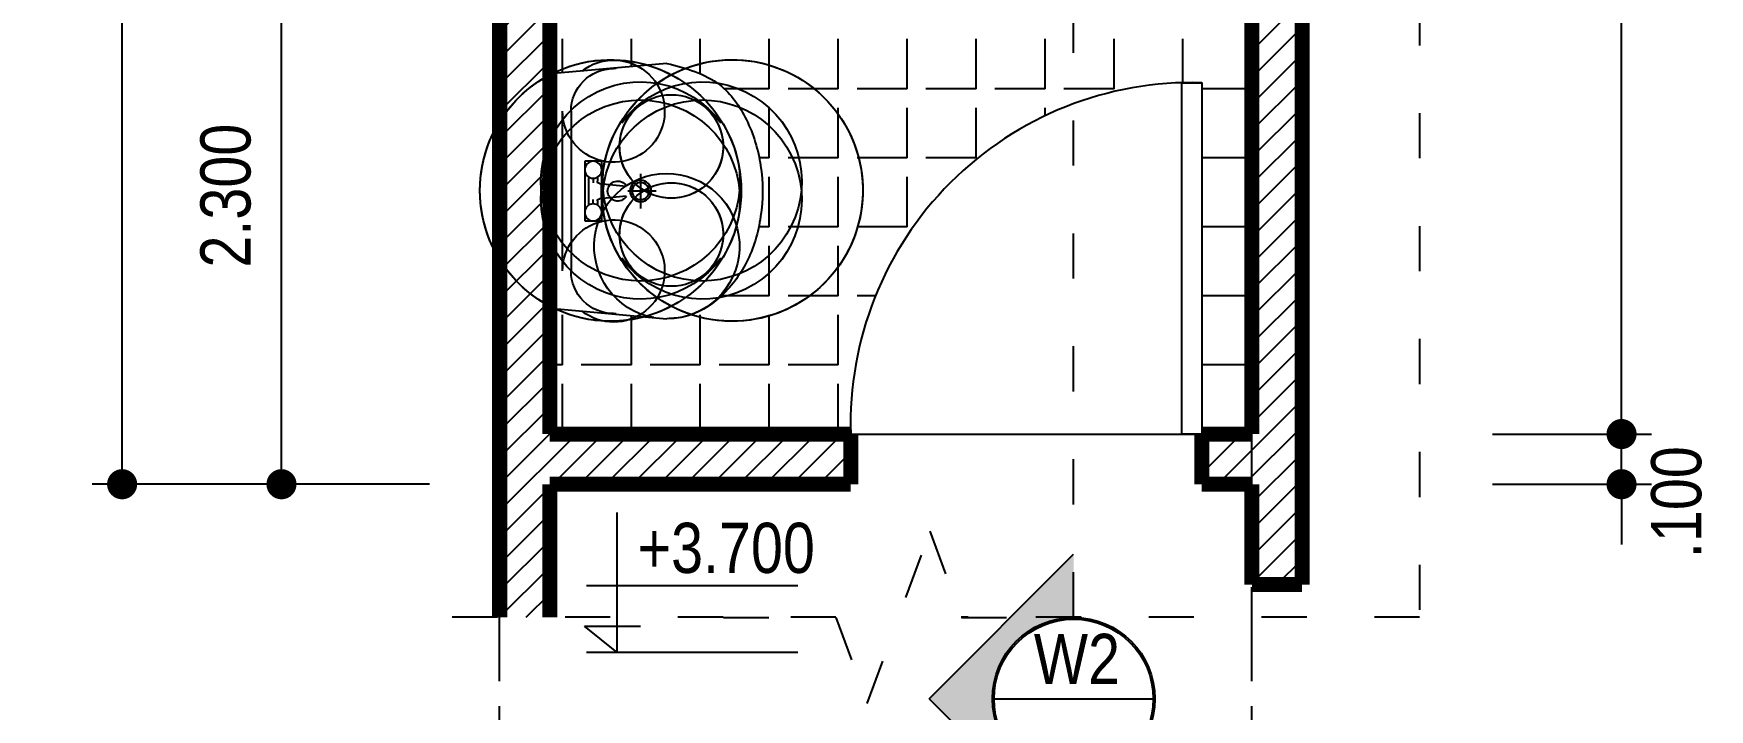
# Model space of a CAD drawing. Header units: millimetres. Extents: x 120 to 288, y 58 to 216.
# Drawn here: x 214.56 to 221.24, y 94 to 96.69 of the extents above; entities that cross this region are included whole.
import ezdxf

# ---------------------------------------------------------------- set-up
doc = ezdxf.new("R2010")
doc.units = ezdxf.units.MM
doc.header["$LTSCALE"] = 0.3
doc.header["$MEASUREMENT"] = 0
doc.linetypes.add('ACAD_ISO03W100', pattern=[30, 12, -18])
doc.linetypes.add('CENTER', pattern=[2, 1.25, -0.25, 0.25, -0.25])
doc.layers.get('0').update_dxf_attribs({"linetype": 'CONTINUOUS', "lineweight": 13})
doc.layers.get('DEFPOINTS').update_dxf_attribs({"linetype": 'CONTINUOUS', "lineweight": 13})
for name, color, linetype in [('HATCH', 8, 'CONTINUOUS'), ('KT', 8, 'CONTINUOUS'), ('LAYER 1', 1, 'CONTINUOUS'), ('LAYER 7', 7, 'CONTINUOUS'), ('LAYER1', 1, 'CONTINUOUS'), ('LAYER5', 5, 'CONTINUOUS'), ('LAYER7', 7, 'CONTINUOUS'), ('THAY', 4, 'CONTINUOUS'), ('THIETBI', 25, 'CONTINUOUS'), ('TUONG', 7, 'CONTINUOUS')]:
    doc.layers.add(name, color=color, linetype=linetype)
doc.styles.add('HELVE-KT', font='vhelvcn.TTF')
doc.dimstyles.new('1-100', dxfattribs={"dimtxt": 0.2, "dimasz": 0.12, "dimexe": 0.12, "dimexo": 0.2, "dimgap": 0.12, "dimtad": 1, "dimdec": 3, "dimzin": 4, "dimdsep": 46, "dimtxsty": 'HELVE-KT', "dimblk1": 'DOT', "dimblk2": 'DOT', "dimsah": 1, "dimcen": -0.18, "dimadec": 3, "dimazin": 0, "dimtfac": 1, "dimtdec": 3, "dimtmove": 2, "dimatfit": 3, "dimldrblk": 'DOT', "dimfxl": 0, "dimtolj": 1, "dimtzin": 4, "dimarcsym": 0})
doc.dimstyles.new('1-50', dxfattribs={"dimtxt": 0.2, "dimasz": 0.12, "dimexe": 0.12, "dimexo": 0.2, "dimgap": 0.12, "dimtad": 1, "dimdec": 3, "dimlfac": 0.5, "dimzin": 4, "dimdsep": 46, "dimtxsty": 'HELVE-KT', "dimblk1": 'DOT', "dimblk2": 'DOT', "dimsah": 1, "dimcen": -0.18, "dimadec": 3, "dimazin": 0, "dimtfac": 1, "dimtdec": 3, "dimtmove": 2, "dimatfit": 3, "dimldrblk": 'DOT', "dimfxl": 0, "dimtolj": 1, "dimtzin": 4, "dimarcsym": 0})

# ---------------------------------------------------------------- blocks, each defined once
blk = doc.blocks.new('la')
at = {"layer": 'THIETBI', "linetype": 'Continuous'}
for p, q in [((-5933.44379870165, 607096.9278938042), (-5954.657236116378, 607330.2757053494)), ((-5700.095987156405, 607309.1017654629), (-5700.095987156405, 607252.294578268)), ((-5445.534738199225, 607330.2757053494), (-5466.748175613953, 607096.9278938042)), ((-5700.095987156405, 607278.0555106837), (-5734.787105645424, 607278.0555106837)), ((-5665.404868668316, 607278.0555106837), (-5700.095987156405, 607278.0555106837)), ((-5710.190800530276, 607249.5658061604), (-5715.470036458595, 607195.7922466656)), ((-5684.721937854214, 607195.7922466656), (-5690.001173785327, 607249.5658061604)), ((-5944.168579871206, 607224.2085182804), (-5944.168579871206, 607229.5737794738)), ((-5456.023394444397, 607229.5737794738), (-5456.023394444397, 607224.2085182804)), ((-5759.493611915408, 607200.4494683815), (-5715.012812269291, 607200.4494683815)), ((-5759.493611915408, 607183.478718451), (-5759.493611915408, 607200.4494683815)), ((-5759.493611915408, 607166.5079685205), (-5759.493611915408, 607183.478718451)), ((-5719.692424225992, 607191.9640934139), (-5727.825761422886, 607191.9640934139)), ((-5727.825761422886, 607174.9933434834), (-5672.366212892717, 607174.9933434834)), ((-5725.552112052588, 607183.478718451), (-5716.678920921309, 607183.478718451)), ((-5685.179162046312, 607200.4494683815), (-5640.698362400195, 607200.4494683815)), ((-5674.639862261152, 607183.478718451), (-5683.513053392431, 607183.478718451)), ((-5672.366212892717, 607191.9640934139), (-5680.499550089611, 607191.9640934139)), ((-5640.698362400195, 607200.4494683815), (-5640.698362400195, 607183.478718451)), ((-5640.698362400195, 607183.478718451), (-5640.698362400195, 607166.5079685205)), ((-5700.095987156405, 607139.3547686327), (-5859.314830218813, 607139.3547686327)), ((-5700.095987156405, 607166.5079685205), (-5759.493611915408, 607166.5079685205)), ((-5640.698362400195, 607166.5079685205), (-5700.095987156405, 607166.5079685205)), ((-5540.87714409679, 607139.3547686327), (-5700.095987156405, 607139.3547686327)), ((-5859.31483021858, 607122.3840186977), (-5540.877144096539, 607122.3840186978)), ((-5466.748175613953, 607096.9278938042), (-5933.44379870165, 607096.9278938042))]:
    blk.add_line(p, q, dxfattribs=at)
for centre, radius in [((-5700.095987156172, 607278.0555106841), 21.21343741315687), ((-5700.095987156172, 607278.0555106841), 16.9707499305255), ((-5742.522861982834, 607183.4787184515), 16.9707499305255), ((-5657.669112330441, 607183.4787184515), 16.9707499305255)]:
    blk.add_circle(centre, radius, dxfattribs=at)
for centre, radius, start, end in [((-5698.920439606671, 607218.2127808502), 260.5626604476124, 90, 106.8298526196501), ((-5698.920439606671, 607218.2127808502), 260.5626604477563, 73.17014738034992, 90), ((-5716.921617746491, 607277.7234812875), 198.3889853030901, 106.8298526196501, 126.1394149328383), ((-5680.919261464987, 607277.7234812875), 198.3889853030873, 53.86058506716174, 73.17014738034992), ((-5744.464750194129, 607315.4400154066), 151.686082919052, 126.1394149328383, 150.4377224630194), ((-5653.376129020144, 607315.4400154066), 151.686082919055, 29.56227753698059, 53.86058506716174), ((-5786.622446788613, 607339.3522209723), 103.2189295367069, 150.4377224630194, 180), ((-5611.218432424728, 607339.3522209723), 103.2189295367252, 0, 29.56227753698059), ((-5786.622446788613, 607339.3522209723), 103.2189295367414, 180, 209.5622775369806), ((-5611.218432424728, 607339.3522209723), 103.2189295367332, 330.4377224630194, 0), ((-5809.756896741826, 607330.2757053499), 144.9003393737205, 180, 190.3888578116886), ((-5744.464750194129, 607363.2644265287), 151.6860829190531, 209.5622775369806, 233.8605850671617), ((-5653.376129020144, 607363.2644265287), 151.686082919052, 306.1394149328383, 330.4377224630194), ((-5716.921617746491, 607400.9809606525), 198.3889853029024, 233.8605850671617, 253.1701473803499), ((-5700.095987156172, 607232.2578273343), 20.03675093646151, 59.74728664221707, 120.2527133577829), ((-5680.919261464987, 607400.9809606525), 198.3889853030186, 286.8298526196501, 306.1394149328383), ((-5859.31483021858, 607224.2085182809), 84.85374965263226, 180, 270), ((-5698.920439606671, 607460.4916610897), 260.5626604475996, 253.1701473803499, 266.458658478582), ((-5698.920439606671, 607460.4916610897), 260.5626604477354, 273.0264019199498, 286.8298526196501), ((-5540.877144096557, 607224.2085182809), 84.85374965263226, 270, 0), ((-5719.692424225759, 607196.2067809005), 4.242687482640058, 270, 354.3929373133142), ((-5680.499550089378, 607196.2067809005), 4.242687482625124, 185.6070626866857, 270), ((-5859.31483021858, 607224.2085182809), 101.8244995831652, 218.2452544057623, 270), ((-5540.877144096557, 607224.2085182809), 101.8244995831627, 270, 321.7547455942377)]:
    blk.add_arc(centre, radius, start, end, dxfattribs=at)
blk.add_spline([(-5445.534738204817, 607330.275705352), (-5488.399266112272, 607435.7992354915), (-5558.166908814947, 607489.0372223724), (-5649.338553096775, 607517.3672669327), (-5750.853421221862, 607517.367266933), (-5842.025065503458, 607489.0372223728), (-5911.792708206598, 607435.7992354913), (-5950.069890455718, 607366.4471325721), (-5954.657236119176, 607330.275705352)], degree=3, dxfattribs=at)
blk = doc.blocks.new('_DOT')
at = {"color": 0, "linetype": 'ByBlock'}
blk.add_line((-0.5, 0), (-1, 0), dxfattribs=at)
at = {"color": 0, "linetype": 'ByBlock', "const_width": 0.5}
blk.add_lwpolyline([(-0.25, 0, 1), (0.25, 0, 1)], format="xyb", close=True, dxfattribs=at)
blk = doc.blocks.new('*D68')
at = {"layer": 'DEFPOINTS', "color": 0, "lineweight": -2, "ltscale": 5}
for p in [(214.9090936680591, 99.1961148055982), (215.9431146144493, 99.1961148055982), (215.9431146144493, 94.89611480566805)]:
    blk.add_point(p, dxfattribs=at)
at = {"layer": 'LAYER 1', "color": 0, "lineweight": -2, "ltscale": 5}
for p, q in [((215.7431146144493, 99.1961148055982), (214.7890936680591, 99.1961148055982)), ((214.9090936680591, 95.01611480566805), (214.9090936680591, 99.0761148055982)), ((215.7431146144493, 94.89611480566805), (214.7890936680591, 94.89611480566805))]:
    blk.add_line(p, q, dxfattribs=at)
at = {"layer": 'LAYER 1', "color": 0, "lineweight": -2, "ltscale": 5, "xscale": 0.12, "yscale": 0.12, "zscale": 0.12}
for p, rotation in [((214.9090936680591, 99.1961148055982), 90), ((214.9090936680591, 94.89611480566805), 270)]:
    blk.add_blockref('_DOT', p, dxfattribs=dict(at, rotation=rotation))
at = {"layer": 'LAYER 1', "color": 0, "ltscale": 5, "insert": (214.6869603347257, 97.04611480563315), "char_height": 0.2, "attachment_point": 5, "rotation": 90, "style": 'HELVE-KT'}
blk.add_mtext('\\A1;2.150', dxfattribs=at)
blk = doc.blocks.new('*D1196')
at = {"layer": 'DEFPOINTS', "color": 0, "lineweight": -2, "ltscale": 5}
for p in [(220.1748459040328, 95.09611480562148), (220.8890658471045, 95.09611480562148), (220.1748459040328, 94.89611480566805)]:
    blk.add_point(p, dxfattribs=at)
at = {"layer": 'LAYER 1', "color": 0, "lineweight": -2, "ltscale": 5}
for p, q in [((220.8890658471045, 95.21611480562149), (220.8890658471045, 95.33611480562148)), ((220.3748459040328, 95.09611480562148), (221.0090658471045, 95.09611480562148)), ((220.8890658471045, 94.89611480566805), (220.8890658471045, 95.09611480562148)), ((220.3748459040328, 94.89611480566805), (221.0090658471045, 94.89611480566805)), ((220.8890658471045, 94.77611480566804), (220.8890658471045, 94.65611480566805))]:
    blk.add_line(p, q, dxfattribs=at)
at = {"layer": 'LAYER 1', "color": 0, "lineweight": -2, "ltscale": 5, "xscale": 0.12, "yscale": 0.12, "zscale": 0.12}
for p, rotation in [((220.8890658471045, 95.09611480562148), 270), ((220.8890658471045, 94.89611480566805), 90)]:
    blk.add_blockref('_DOT', p, dxfattribs=dict(at, rotation=rotation))
at = {"layer": 'LAYER 1', "color": 0, "ltscale": 5, "insert": (221.1084502877619, 94.82473260928077), "char_height": 0.2, "attachment_point": 5, "rotation": 90, "style": 'HELVE-KT'}
blk.add_mtext('\\A1;.100', dxfattribs=at)
blk = doc.blocks.new('*D1197')
at = {"layer": 'DEFPOINTS', "color": 0, "lineweight": -2, "ltscale": 5}
for p in [(220.1748459040328, 99.09611480562148), (220.8890658471045, 99.09611480562148), (220.1748459040328, 95.09611480562148)]:
    blk.add_point(p, dxfattribs=at)
at = {"layer": 'LAYER 1', "color": 0, "lineweight": -2, "ltscale": 5}
for p, q in [((220.3748459040328, 99.09611480562148), (221.0090658471045, 99.09611480562148)), ((220.8890658471045, 95.21611480562149), (220.8890658471045, 98.97611480562148)), ((220.3748459040328, 95.09611480562148), (221.0090658471045, 95.09611480562148))]:
    blk.add_line(p, q, dxfattribs=at)
at = {"layer": 'LAYER 1', "color": 0, "lineweight": -2, "ltscale": 5, "xscale": 0.12, "yscale": 0.12, "zscale": 0.12}
for p, rotation in [((220.8890658471045, 99.09611480562148), 90), ((220.8890658471045, 95.09611480562148), 270)]:
    blk.add_blockref('_DOT', p, dxfattribs=dict(at, rotation=rotation))
at = {"layer": 'LAYER 1', "color": 0, "ltscale": 5, "insert": (220.6669325137711, 97.09611480562151), "char_height": 0.2, "attachment_point": 5, "rotation": 90, "style": 'HELVE-KT'}
blk.add_mtext('\\A1;2.000', dxfattribs=at)
blk = doc.blocks.new('*D1190')
at = {"layer": 'DEFPOINTS', "color": 0, "lineweight": -2, "ltscale": 0.08}
for p in [(215.5446641857454, 97.19611480555164), (216.3354537307739, 97.19611480555164), (216.3354537307739, 94.89611480566805)]:
    blk.add_point(p, dxfattribs=at)
at = {"layer": 'LAYER 1', "color": 0, "lineweight": -2, "ltscale": 0.08}
for p, q in [((216.1354537307739, 97.19611480555164), (215.4246641857454, 97.19611480555164)), ((215.5446641857454, 95.01611480566805), (215.5446641857454, 97.07611480555164)), ((216.1354537307739, 94.89611480566805), (215.4246641857454, 94.89611480566805))]:
    blk.add_line(p, q, dxfattribs=at)
at = {"layer": 'LAYER 1', "color": 0, "lineweight": -2, "ltscale": 0.08, "xscale": 0.12, "yscale": 0.12, "zscale": 0.12}
for p, rotation in [((215.5446641857454, 97.19611480555164), 90), ((215.5446641857454, 94.89611480566805), 270)]:
    blk.add_blockref('_DOT', p, dxfattribs=dict(at, rotation=rotation))
at = {"layer": 'LAYER 1', "color": 0, "lineweight": -2, "ltscale": 0.08, "insert": (215.3225308524121, 96.04611480560988), "char_height": 0.2, "attachment_point": 5, "rotation": 90, "style": 'HELVE-KT'}
blk.add_mtext('\\A1;2.300', dxfattribs=at)

msp = doc.modelspace()

# ---------------------------------------------------------------- hatches: boundary and pattern name
at = {"layer": 'HATCH', "ltscale": 5}
h = msp.add_hatch(dxfattribs=at)
h.set_pattern_fill('ANSI31', color=256, scale=0.6, style=0)
h.set_pattern_definition([(45, (216.4147292483707, 94.36597864988858), (-0.05303300858899106, 0.05303300858899106), [])])
h.paths.add_polyline_path([(219.6147292483387, 98.99611480576118), (219.4147292483707, 98.99611480576118), (219.4147292483707, 95.09611480562148), (219.2147292484173, 95.09611480562148), (219.2147292484318, 94.89611480572626), (219.4147292483852, 94.89611480566805), (219.4147292483852, 94.49611480564477), (219.6147292483387, 94.49611480564477), (219.6147292483387, 94.89611480566805)])
h.paths.add_polyline_path([(219.6147292483387, 103.4961148057612), (219.6147292483387, 103.8961148058427), (219.4147292483852, 103.8961148057263), (219.4147292483852, 103.4961148058194), (219.2147292484318, 103.496114805703), (219.2147292484464, 103.2961148056913), (219.4147292483998, 103.2961148056331), (219.4147292483852, 99.39611480566805), (219.6147292483532, 99.39611480566805)])
h.paths.add_polyline_path([(220.1625995531962, 99.29611480569133), (219.8147292482921, 99.29611480569133), (219.8147292482921, 99.09611480567969), (220.1416264948515, 99.09611480562148), (220.4268607659491, 99.19993159007413)])
h.paths.add_polyline_path([(216.4147292483884, 101.1961148056448), (216.6147292483332, 101.1961148056448), (216.6147292483241, 103.2961148058077), (217.8147292482921, 103.296114805866), (217.8147292483067, 103.4961148057612), (216.6147292483387, 103.4961148057612), (216.6147292483241, 103.9958999658249), (216.4147292483707, 103.9958999658249)])
h.paths.add_polyline_path([(216.4147292483878, 98.19611480555166), (216.6147292483374, 98.19611480555164), (216.6147292483387, 98.49611480570297), (217.4147292482543, 98.49611480570297), (217.4147292482688, 99.09611480567969), (219.2147292483299, 99.09611480556327), (219.2147292483154, 99.29611480569133), (217.4147292482543, 99.29611480574954), (217.4147292482688, 99.89611480572626), (216.6147292483387, 99.89611480578446), (216.6147292483374, 100.1961148056448), (216.4147292483948, 100.1961148056448), (216.4147292483998, 99.39611480572626), (216.6147292483241, 99.39611480566805), (216.6147292483387, 99.69611480571461), (217.2147292483008, 99.69611480571461), (217.2147292483008, 99.29611480569133), (216.8147292484085, 99.29611480569133), (216.8147292484085, 99.09611480562148), (217.2147292483299, 99.09611480562148), (217.2147292483008, 98.6961148055982), (216.6147292483241, 98.6961148055982), (216.6147292483387, 98.99611480576118), (216.4147292483852, 98.99611480576118)])
h.paths.add_polyline_path([(216.6147292483331, 97.19611480555164), (216.4147292483909, 97.19611480555163), (216.4147292483998, 94.36597864988858), (216.6147292483387, 94.36597864988858), (216.6147292483387, 94.89611480572626), (217.8147292482921, 94.89611480566805), (217.8147292482921, 95.09611480562148), (216.6147292483241, 95.09611480567969)])
at = {"layer": 'THAY', "linetype": 'Continuous', "ltscale": 1000}
msp.add_hatch(color=256, dxfattribs=at).paths.add_polyline_path([(218.7039505943998, 93.46439372359441), (218.7039505943998, 93.71672972357032, -1), (218.7039505943998, 94.3652097236029), (218.7039505943998, 94.61754572363702), (218.1273745944367, 94.04096972355751)])
at = {"layer": 'THIETBI', "ltscale": 5}
h = msp.add_hatch(dxfattribs=at)
h.set_pattern_fill('ANGLE', color=256, angle=90, style=0)
h.set_pattern_definition([(90, (219.4147292483852, 95.09611480562148), (-0.275, 1.683889348827611e-17), [0.2, -0.075]), (180, (219.4147292483852, 95.09611480562148), (-3.367778697655222e-17, -0.275), [0.2, -0.075])])
edge = h.paths.add_edge_path()
edge.add_line((217.4147292482688, 99.09611480562148), (217.4147292482688, 98.49611480552835))
edge.add_line((217.4147292482688, 98.49611480564477), (216.6147292483387, 98.49611480564477))
edge.add_line((216.6147292483387, 98.49611480564477), (216.6147292484551, 96.53107253550684))
edge.add_line((216.6147292484551, 96.53107253550684), (217.0813541639385, 96.57349298482427))
edge.add_spline(control_points=[(217.0813541639385, 96.57349298482427), (217.1575151211604, 96.5535667223869), (217.2923595076448, 96.5182869052062), (217.4105109189426, 96.34644440696707), (217.4657016192817, 96.16363608599772), (217.4655464770061, 95.96557172755843), (217.4109330060913, 95.78022247105969), (217.3047958534465, 95.63740254235586), (217.1831006734886, 95.56297190156897), (217.1057388453067, 95.55709911878353), (217.0813541639385, 95.55524799991531)], knot_values=[0, 0, 0, 0, 113.8972482804107, 201.6571891156827, 297.1289658135357, 398.6438339386224, 494.115610636184, 581.8755514722499, 661.0895455658089, 697.5507014357958, 697.5507014357958, 697.5507014357958, 697.5507014357958], degree=3, periodic=0)
edge.add_line((217.0813541639385, 95.55524799991531), (216.6147292482223, 95.59766844934916))
edge.add_line((216.6147292482223, 95.59766844934916), (216.6147292482223, 95.09611480562148))
edge.add_line((216.6147292482223, 95.09611480562148), (217.8147292482921, 95.09611480562148))
edge.add_arc((219.1747292483946, 95.13611480554232), 1.360588108263953, 88.31531568069852, 181.6846843156624, ccw=False)
edge.add_line((219.2147292484318, 96.49611480576118), (219.2147292483154, 95.0961148057379))
edge.add_line((219.2147292483154, 95.09611480562148), (219.4147292483852, 95.09611480562148))
edge.add_line((219.4147292483852, 95.09611480562148), (219.4147292483852, 98.99611480564477))
edge.add_line((219.4147292483852, 98.99611480564477), (219.2147292483154, 98.99611480564477))
edge.add_line((219.2147292483154, 98.99611480576118), (219.2147292483154, 99.0961148057379))
edge.add_line((219.2147292483154, 99.0961148057379), (218.9340746232796, 99.0961148057379))
edge.add_ellipse((218.9301363766448, 99.05111480557957), major_axis=(-0.03181980519183321, 0.03181980519183321), ratio=0.9999999987998788, start_angle=225.0000000343809, end_angle=314.99999996561905, ccw=False)
edge.add_line((218.9751363768031, 99.0511148049975), (218.9751363764539, 98.78111480497887))
edge.add_ellipse((218.9301363766448, 98.78111480556095), major_axis=(-0.03181980515364558, 0.03181980515364557), ratio=0.9999999986131138, start_angle=134.9999999602686, end_angle=225.0000000397314, ccw=False)
edge.add_line((218.9301363760627, 98.73611480551904), (218.7839128556683, 98.73611480563545))
edge.add_ellipse((218.2843074633296, 98.43706657942516), major_axis=(-0.4117252673805351, 0.411725267380535), ratio=0.9999999968645723, start_angle=240.07313773622718, end_angle=255.9034253272293, ccw=False)
edge.add_ellipse((218.050394107357, 98.37406954851599), major_axis=(-0.5830204568924238, 0.5830204568924233), ratio=0.999999998837754, start_angle=225.0000000332959, end_angle=240.0731376877937, ccw=False)
edge.add_ellipse((218.050394107357, 98.37406954851599), major_axis=(-0.5830204568924255, -0.5830204568924255), ratio=0.9999999988377523, start_angle=119.92686231220631, end_angle=134.9999999667041, ccw=False)
edge.add_ellipse((218.2843074633296, 98.31107251760682), major_axis=(-0.4117252656655092, 0.4117252656655091), ratio=0.9999999969642844, start_angle=191.9684524520063, end_angle=209.9268624138862, ccw=False)
edge.add_ellipse((218.432100736189, 98.21497870732696), major_axis=(-0.2870720030291142, 0.2870720030291141), ratio=0.9999999990923838, start_angle=167.4997749165686, end_angle=191.9684524286788, ccw=False)
edge.add_ellipse((218.5251363765004, 98.06894073863646), major_axis=(-0.1646327962888779, 0.1646327962888779), ratio=0.9999999992607727, start_angle=134.9999999788227, end_angle=167.4997749159088, ccw=False)
edge.add_ellipse((218.5251363765004, 98.06894073863646), major_axis=(-0.1646327962888779, -0.1646327962888779), ratio=0.9999999992607727, start_angle=12.500225084091198, end_angle=45.0000000211773, ccw=False)
edge.add_ellipse((218.6181720168119, 98.21497870732696), major_axis=(-0.2870720030291142, -0.2870720030291142), ratio=0.9999999990923826, start_angle=-11.968452428678688, end_angle=12.500225083431417, ccw=False)
edge.add_ellipse((218.7659652896713, 98.31107251760682), major_axis=(-0.4117252656655093, -0.4117252656655093), ratio=0.9999999969642842, start_angle=330.07313758611383, end_angle=348.03154754799374, ccw=False)
edge.add_ellipse((218.9998786456439, 98.37406954851599), major_axis=(-0.5830204568924238, 0.5830204568924233), ratio=0.999999998837754, start_angle=405.0000000332959, end_angle=420.07313768779375, ccw=False)
edge.add_ellipse((218.9998786456439, 98.37406954851599), major_axis=(-0.5830204568924255, -0.5830204568924255), ratio=0.9999999988377523, start_angle=299.92686231220625, end_angle=314.9999999667041, ccw=False)
edge.add_ellipse((218.7659652896713, 98.43706657942516), major_axis=(-0.4117252673805337, -0.4117252673805337), ratio=0.9999999968645755, start_angle=284.09657467277077, end_angle=299.9268622637729, ccw=False)
edge.add_line((218.2663598973326, 98.73611480551904), (218.1201363761232, 98.73611480551904))
edge.add_ellipse((218.1201363763561, 98.78111480556095), major_axis=(-0.03181980519183321, 0.03181980519183321), ratio=0.9999999987998788, start_angle=45.00000003438089, end_angle=134.9999999656191, ccw=False)
edge.add_line((218.0751363763142, 98.78111480742359), (218.0751363763142, 99.0511148034841))
edge.add_ellipse((218.1201363763561, 99.05111480557957), major_axis=(-0.03181980519183319, -0.03181980519183319), ratio=0.9999999987998787, start_angle=225.0000000343809, end_angle=314.99999996561905, ccw=False)
edge.add_line((218.116198129372, 99.09611480562148), (217.4147292482688, 99.09611480562148))
edge = h.paths.add_edge_path(flags=16)
edge.add_ellipse((216.8102781369838, 96.76794012666346), major_axis=(-0.3579728083656821, -0.3579728083656821), ratio=0.999999999898956, start_angle=216.4553999965799, end_angle=239.2694299964606)
edge.add_line((216.6854981369128, 97.25857135544197), (216.6854981370292, 97.28857212718708))
edge.add_line((216.6854981370292, 97.28857212718708), (216.6654981368941, 97.28857212718708))
edge.add_line((216.6654981368941, 97.28857212718708), (216.6654981368941, 97.30857212720571))
edge.add_line((216.6654981368941, 97.30857212720571), (216.6854981367964, 97.30857212720571))
edge.add_line((216.6854981367964, 97.30857212720571), (216.6854981369128, 97.33857330896558))
edge.add_ellipse((216.8102781369838, 97.82920412772933), major_axis=(-0.3579725254098162, 0.3579725254098162), ratio=0.999999999893888, start_angle=120.7306000084298, end_angle=143.5445999967848)
edge.add_line((216.885498137099, 97.32857390116101), (216.8855019868373, 97.2685702089932))
h.paths.add_polyline_path([(216.7654981368709, 97.09857212701013), (216.7454981368522, 97.09857212701013), (216.7454981368522, 97.0785721269915), (216.7054981369314, 97.0785721269915), (216.7054981369314, 97.09857212701013), (216.6654981368941, 97.09857212701013), (216.6654981368941, 97.17857212708464), (216.7054981369314, 97.17857212708464), (216.7054981369314, 97.19857212710326), (216.7454981368522, 97.19857212710326), (216.7454981368522, 97.17857212708464), (216.7654981369873, 97.17857212708464)], flags=16)
h.paths.add_polyline_path([(216.7654981368709, 97.41857212730815), (216.7454981368522, 97.41857212730815), (216.7454981368522, 97.39857212728953), (216.7054981369314, 97.39857212728953), (216.7054981369314, 97.41857212730815), (216.6654981368941, 97.41857212730815), (216.6654981368941, 97.49857212738266), (216.7054981369314, 97.49857212738266), (216.7054981369314, 97.51857212740128), (216.7454981368522, 97.51857212740128), (216.7454981369686, 97.49857212738266), (216.7654981371037, 97.49857212738266)], flags=16)
h.paths.add_polyline_path([(216.7780719907045, 98.21836523229854, -1), (216.7780719907045, 98.41836523236839, -1)], flags=16)

# ---------------------------------------------------------------- linework, layer by layer
at = {"layer": 'HATCH', "linetype": 'CENTER'}
for points in [[(216.4147292483852, 91.41115504242612), (216.4147292483852, 104.9704636007793)], [(219.4147292483852, 91.41115504242612), (219.4147292483852, 104.9704636007793)]]:
    msp.add_lwpolyline(points, dxfattribs=at)
at = {"layer": 'LAYER 1', "linetype": 'ACAD_ISO03W100', "ltscale": 0.05}
msp.add_lwpolyline([(218.7039505943998, 94.36597864988858), (218.7039505943998, 104.2386570141082)], dxfattribs=at)
at = {"layer": 'LAYER 7', "linetype": 'ACAD_ISO03W100', "ltscale": 0.05}
for points in [[(220.0834260885625, 99.07493159013234), (220.0834260885625, 94.36597864988858), (218.2557269663106, 94.36597864988858)], [(217.3080630708449, 94.3652097235447), (217.7560068326151, 94.3652097235447), (217.8810068326151, 94.0217750461436), (218.1310068326151, 94.70864440094579), (218.2560068326151, 94.3652097235447), (218.7039505943998, 94.3652097235447)], [(217.7557269663106, 94.36597864988858), (216.1085054212621, 94.36597864988858)]]:
    msp.add_lwpolyline(points, dxfattribs=at)
at = {"layer": 'LAYER1', "linetype": 'Continuous', "ltscale": 0.05}
for points in [[(216.8815068456919, 94.78295067920249), (216.8815068456919, 94.22733719095254)], [(216.7604847168863, 94.49300681707814), (217.6041538101002, 94.49300681707814)], [(216.7535985593298, 94.33091528610225), (216.9766454848308, 94.33091528610225)], [(216.8815068456919, 94.22733719095254), (216.7535985593298, 94.33091528610225)], [(216.7604847168863, 94.22733719095254), (217.6041538101002, 94.22733719095254)]]:
    msp.add_lwpolyline(points, dxfattribs=at)
at = {"layer": 'LAYER5', "color": 163, "linetype": 'Continuous'}
msp.add_line((217.8147292482921, 95.09611480387525), (219.2147292484318, 95.09611480387525), dxfattribs=at)
msp.add_lwpolyline([(219.2147292484318, 95.09611480562148), (219.1347292483573, 95.09611480562148), (219.1347292483573, 96.49611480576118), (219.2147292484318, 96.49611480576118)], close=True, dxfattribs=at)
msp.add_arc((219.1747292483946, 95.13611480565874), 1.360588108239092, 88.31531567759345, 181.6846843157148, dxfattribs=at)
at = {"layer": 'LAYER7', "ltscale": 5, "const_width": 0.06}
msp.add_lwpolyline([(219.4147292483852, 99.09611480562148), (219.4147292483852, 95.09611480562148), (219.4147292483852, 95.09611480562148), (219.4147292483852, 99.09611480562148)], close=True, dxfattribs=at)
for points in [[(219.6147292483387, 99.09611480562148), (219.6147292483387, 94.89611480566805)], [(216.4147292483852, 94.36597864988858), (216.4147292483852, 97.19611480555164)], [(216.6147292483387, 95.09611480562148), (216.6147292483387, 97.19611480555164)], [(217.8147292482921, 95.09611480562148), (216.6147292483387, 95.09611480562148)], [(216.6147292483387, 95.09611480562148), (217.8147292482921, 95.09611480562148)], [(217.8147292482921, 95.09611480562148), (217.8147292482921, 94.89611480566805)], [(219.4147292483852, 95.09611480562148), (219.2147292484318, 95.09611480562148)], [(219.2147292484318, 95.09611480562148), (219.4147292483852, 95.09611480562148)], [(219.2147292484318, 95.09611480562148), (219.2147292484318, 94.89611480566805)], [(217.8147292482921, 94.89611480566805), (216.6147292483387, 94.89611480566805)], [(217.8147292482921, 94.89611480566805), (216.6147292483387, 94.89611480566805)], [(216.6147292483387, 94.36597864988858), (216.6147292483387, 94.89611480566805)], [(219.4147292483852, 94.89611480566805), (219.2147292484318, 94.89611480566805)], [(219.4147292483852, 94.89611480566805), (219.2147292484318, 94.89611480566805)], [(219.4147292483852, 94.89611480566805), (219.4147292483852, 94.49611480564477)], [(219.6147292483387, 94.89611480566805), (219.6147292483387, 94.49611480564477)]]:
    msp.add_lwpolyline(points, dxfattribs=at)
at = {"layer": 'THAY', "linetype": 'Continuous', "ltscale": 1000}
for points in [[(218.1273745944367, 94.04096972355751), (218.7039505943998, 94.61754572363702)], [(218.1273745944367, 94.04096972355751), (218.7039505943998, 93.46439372359441)], [(218.3864305944174, 94.04096972373213), (219.0214705943821, 94.04096972373213)]]:
    msp.add_lwpolyline(points, dxfattribs=at)
for radius in [0.3242399999999805, 0.3175199999999805]:
    msp.add_circle((218.7039505943998, 94.04096972355751), radius, dxfattribs=at)
at = {"layer": 'TUONG', "linetype": 'ByBlock', "ltscale": 5, "const_width": 0.06}
msp.add_lwpolyline([(219.6147292483387, 94.49611480564477), (219.4147292483852, 94.49611480564477)], dxfattribs=at)

# ---------------------------------------------------------------- block references
at = {"layer": 'KT', "xscale": -0.001999999978579581, "yscale": 0.001999999862164259, "zscale": 0.002, "rotation": 270}
msp.add_blockref('la', (-997.5791135349988, 107.4645623445524), dxfattribs=at)

# ---------------------------------------------------------------- texts
at = {"layer": 'LAYER1', "linetype": 'Continuous', "ltscale": 0.05, "insert": (216.9647312652836, 94.74244859868327), "char_height": 0.2, "width": 15.18452173913043, "attachment_point": 1, "style": 'HELVE-KT'}
msp.add_mtext('+3.700', dxfattribs=at)
at = {"layer": 'LAYER1', "ltscale": 1000, "insert": (218.5451932391028, 94.29981771269945), "char_height": 0.2000000000000001, "width": 3.5586, "attachment_point": 1, "style": 'HELVE-KT'}
msp.add_mtext('W2', dxfattribs=at)

# ---------------------------------------------------------------- dimensions: what is measured, and where the dimension line sits
at = {"layer": 'LAYER 1', "ltscale": 5}
for base, p1, p2, picture, middle in [((214.9090936680591, 99.1961148055982), (215.9431146144493, 94.89611480566805), (215.9431146144493, 99.1961148055982), '*D68', (214.6869603347257, 97.04611480563315)), ((220.8890658471045, 99.09611480562148), (220.1748459040328, 95.09611480562148), (220.1748459040328, 99.09611480562148), '*D1197', (220.6669325137711, 97.09611480562151))]:
    dim = msp.add_linear_dim(base=base, p1=p1, p2=p2, angle=90, dimstyle='1-50', dxfattribs=at)
    dim.commit()
    dim.dimension.update_dxf_attribs({"geometry": picture, "text_midpoint": middle})
at = {"layer": 'LAYER 1', "lineweight": -2, "ltscale": 0.08}
dim = msp.add_linear_dim(base=(215.5446641857454, 97.19611480555164), p1=(216.3354537307739, 94.89611480566805), p2=(216.3354537307739, 97.19611480555164), angle=90, dimstyle='1-100', dxfattribs=at)
dim.commit()
dim.dimension.update_dxf_attribs({"geometry": '*D1190', "text_midpoint": (215.3225308524121, 96.04611480560988)})
at = {"layer": 'LAYER 1', "ltscale": 5}
dim = msp.add_linear_dim(base=(220.8890658471045, 95.09611480562148), p1=(220.1748459040328, 94.89611480566805), p2=(220.1748459040328, 95.09611480562148), angle=90, dimstyle='1-50', dxfattribs=at)
dim.commit()
dim.dimension.update_dxf_attribs({"geometry": '*D1196', "text_midpoint": (221.1084502877619, 94.82473260928077), "dimtype": 160})

doc.saveas('drawing.dxf')
